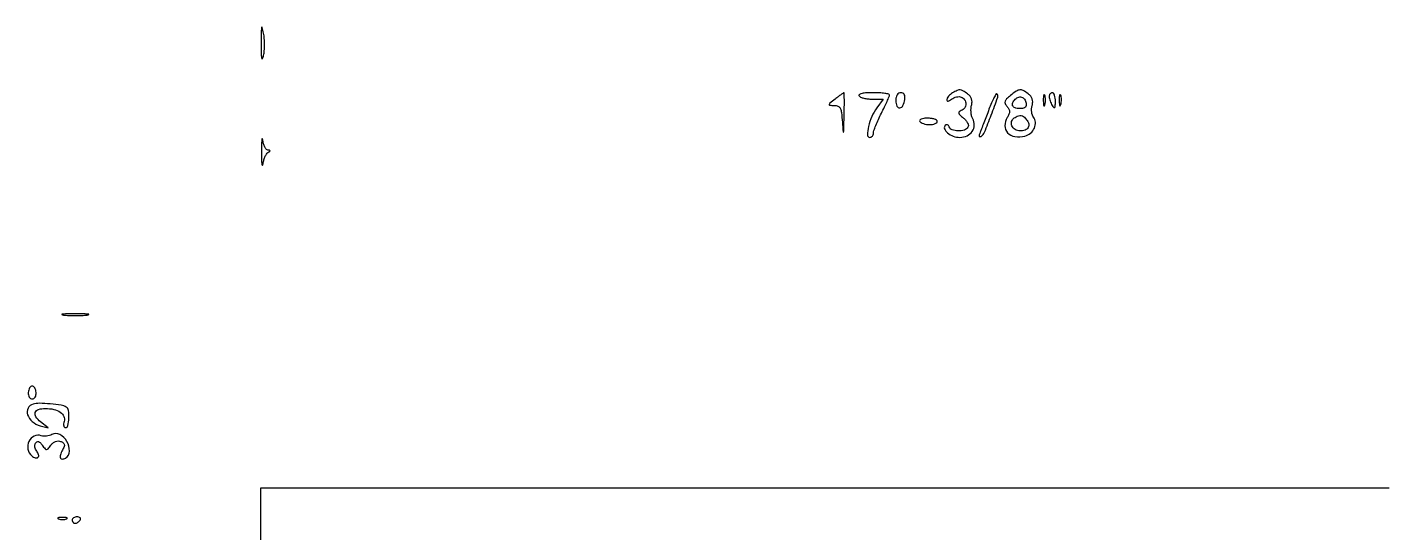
# Model space of a CAD drawing. Extents: x 105 to 1385, y 45 to 986.
# Drawn here: x 105.9 to 531.5, y 826 to 984.6 of the extents above; entities that cross this region are included whole.
import ezdxf

# ---------------------------------------------------------------- set-up
doc = ezdxf.new("R2010")
doc.units = 0

msp = doc.modelspace()

# ---------------------------------------------------------------- linework, layer by layer
for points in [[(179.217361, 979.5, 0.003701), (179.236707, 976.043796, 0.044522), (179.372165, 974.720192, 0.724193), (179.614975, 974.689369, 0.052461), (179.958723, 975.665223, 0.038092), (180.195284, 977.152752, 0.019942), (180.273461, 979.027127, 0.019719), (180.200478, 980.965828, 0.028485), (179.971361, 982.665223, 0.013373), (179.571142, 984.474363, 0.785473), (179.366311, 984.473277, 0.056037), (179.240539, 983.446614, 0.002034)], [(359, 962, 0.004077), (357.329678, 960.671359, 0.186889), (357.115101, 960.297608, 0.4414), (357.298127, 960.071139, 0.012405), (358.69774, 960.022236, -0.097468), (359.882536, 959.776584, -0.181771), (360.584426, 959.111634, -0.084507), (360.984616, 957.74156, -0.011433), (361.262758, 954.75, 0.001912), (361.487449, 951.705469, 0.840019), (361.598027, 951.694825, 0.060346), (361.696618, 952.352187, 0.000703), (361.815018, 956.75, 0.003223), (361.867993, 959.528498, 0.005404), (361.872224, 961.863781, 0.00118), (361.849234, 963.888207, 0.436353), (361.75, 963.977764, 0.131819), (361.582739, 963.91655, 0.002631), (360.839063, 963.387624, 0.006065), (359.976172, 962.751022, 0.004013)], [(366.5, 963, 0.160427), (366.960036, 962.61324, 0.035285), (367.956069, 962.29375, 0.033292), (369.214829, 962.073404, 0.02669), (370.588954, 962), (374.059875, 962), (372.043589, 959.25, 0.055015), (370.483193, 956.54195, 0.045666), (369.431531, 953.384879, 0.053172), (369.10698, 950.781811, 0.419436), (369.875, 950, 0.117521), (370.304105, 950.10227, 0.100578), (370.669531, 950.390841, 0.09274), (370.914868, 950.822384, 0.083189), (371, 951.330522, -0.084392), (371.13299, 952.112838, -0.01079), (371.733146, 953.7153, -0.012375), (372.540148, 955.599419, -0.010018), (373.495815, 957.580522, 0.005647), (374.452226, 959.51967, 0.0079), (375.259713, 961.275216, 0.005094), (375.89627, 962.759577, 0.097647), (375.995815, 963.25, 0.351641), (375.761578, 963.545238, 0.019136), (374.512684, 963.779688, 0.0229), (372.880186, 963.945967, 0.013929), (370.940983, 964, 0.014995), (368.867237, 963.937793, 0.040398), (367.408386, 963.731124, 0.077973), (366.601709, 963.411625, 0.420328)], [(378, 961.416667, 0.099758), (378.334996, 959.754328, 0.341983), (379.233119, 959.247168, 0.246964), (380.245613, 959.984177, 0.077969), (380.819551, 961.828328, 0.049589), (380.864321, 962.780163, 0.118091), (380.665008, 963.454992, 0.155126), (380.227121, 963.855398, 0.108654), (379.569551, 964, 0.129929), (378.900993, 963.823287, 0.12769), (378.401892, 963.338523, 0.093042), (378.097716, 962.531429, 0.043744)], [(395.75, 963.919901, 0.042003), (395.080453, 963.450577, 0.044746), (394.514063, 962.884912, 0.049271), (394.123459, 962.31169, 0.125575), (394, 961.827865, 0.155129), (394.112621, 961.473611, 0.272294), (394.384252, 961.351169, 0.117586), (394.841598, 961.514137, 0.029088), (395.487265, 961.989431, -0.065458), (396.168467, 962.418406, -0.054222), (396.982012, 962.690651, -0.056234), (397.798715, 962.77444, -0.08931), (398.487265, 962.64326, -0.152515), (399.547813, 961.804582, -0.149251), (399.953996, 960.50386, -0.15023), (399.563587, 959.204429, -0.154792), (398.51448, 958.367183, 0.079584), (397.869938, 957.993644, 0.299787), (397.73683, 957.569657, 0.136803), (398.081151, 957.008363, 0.016996), (399.173589, 956.06052, -0.045183), (399.954603, 955.301734, -0.063131), (400.490363, 954.490086, -0.079431), (400.721331, 953.740273, -0.175225), (400.600092, 953.161952, -0.185169), (399.466744, 952.298529, -0.075095), (397.511331, 952.033064, -0.077674), (395.630519, 952.355938, -0.229592), (394.720238, 953.25, 0.076562), (394.491215, 953.67339, 0.130241), (394.175998, 953.919599, 0.15914), (393.826374, 953.9506, 0.131406), (393.494404, 953.774166, 0.307462), (393.246003, 952.685836, 0.128387), (394.173987, 951.406527, 0.085778), (396.011815, 950.362236, 0.086612), (398.087261, 950, 0.109202), (400.317728, 950.493022, 0.134585), (401.937662, 951.864816, 0.143738), (402.566868, 953.795337, 0.130978), (402.086525, 955.838327, -0.063237), (401.75327, 956.710206, -0.036916), (401.569227, 957.815564, -0.03633), (401.547831, 958.968196, -0.05047), (401.707078, 959.987865, 0.057336), (401.865998, 961.105625, 0.088684), (401.72042, 962.067419, 0.090738), (401.25464, 962.903835, 0.062666), (400.464607, 963.649538, 0.021585), (399.024196, 964.610243, 0.122549), (398.150752, 964.881546, 0.124328), (397.2582, 964.709793, 0.022484)], [(407.183795, 958.819001, -0.000475), (406.358229, 956.642255, -0.000498), (405.541052, 954.500206, -0.000477), (404.831706, 952.651633, -0.002211), (404.41619, 951.585955, 0.022814), (404.143095, 950.790154, 0.12356), (404.125392, 950.337457, 0.371149), (404.318501, 950.18967, 0.124644), (404.684871, 950.30524, 0.158453), (405.791764, 951.611607, 0.007602), (407.905268, 957.005727, 0.005484), (409.924964, 962.586115, 0.288012), (409.681564, 963.65177, 0.489579), (409.403479, 963.616783, 0.014516), (408.747273, 962.432715, 0.018507), (407.990184, 960.824638, 0.010364)], [(413.893217, 963.114616, 0.024009), (412.695869, 962.045959, 0.124505), (412.238899, 961.294539, 0.18382), (412.285639, 960.575732, 0.066149), (412.839844, 959.692976, -0.05246), (413.413947, 958.831629, -0.117009), (413.607674, 958.073296, -0.105938), (413.447918, 957.259877, -0.038325), (412.89959, 956.210826, 0.137524), (412.147142, 953.641708, 0.195507), (413.007723, 951.452619, 0.166047), (415.316389, 950.247772, 0.099782), (418.435586, 950.394477, 0.116592), (420.189167, 951.303049, 0.109566), (421.398223, 952.918977, 0.120272), (421.744051, 954.77001, 0.160874), (421.124469, 956.350024, -0.096669), (420.769565, 956.999695, -0.047353), (420.569756, 957.925274, -0.044544), (420.539776, 958.960647, -0.048963), (420.697587, 959.951574, 0.055383), (420.86429, 961.092184, 0.089312), (420.724112, 962.061091, 0.092196), (420.260125, 962.899023, 0.062544), (419.464607, 963.649538, 0.032051), (417.871619, 964.664517, 0.150862), (416.821699, 964.881444, 0.126891), (415.733323, 964.486434, 0.020021)], [(418.823324, 960.667134, -0.087123), (418.836009, 959.952728, -0.152048), (418.576558, 959.4262, -0.137579), (418.040249, 959.106371, -0.066169), (417.239991, 959, -0.051962), (415.598885, 959.171013, -0.178066), (414.705076, 959.731511, -0.247694), (414.554812, 960.593217, -0.095224), (415.158761, 961.691296, -0.105157), (416.240542, 962.545752, -0.184943), (417.359912, 962.650414, -0.179732), (418.285623, 961.978027, -0.099168)], [(424.194949, 961.5, 0.012823), (424.235556, 960.431793, 0.080377), (424.356533, 959.900903, 0.597527), (424.51666, 959.883358, 0.087174), (424.692991, 960.269032, 0.037336), (424.832894, 961.036634, 0.029507), (424.872264, 961.880008, 0.030339), (424.814405, 962.671085, 0.06278), (424.655937, 963.269032, 0.31318), (424.47713, 963.386009, 0.333666), (424.315079, 963.257153, 0.052471), (424.212705, 962.580113, 0.014395)], [(426.015313, 962.75, 0.056852), (426.089392, 962.164396, 0.026113), (426.310881, 961.426563, 0.025456), (426.627757, 960.665965, 0.032032), (427, 960, 0.043106), (427.487379, 959.371881, 0.461139), (427.771138, 959.383071, 0.155556), (427.945789, 959.849063, 0.011096), (427.984687, 961.25, 0.03458), (427.917643, 962.303322, 0.052836), (427.701752, 963.192188, 0.069028), (427.382445, 963.80301, 0.242407), (427, 964, 0.124732), (426.619836, 963.903664, 0.102154), (426.298248, 963.632812, 0.091624), (426.084918, 963.227496, 0.078662)], [(429.194949, 961.5, 0.012823), (429.235556, 960.431793, 0.080377), (429.356533, 959.900903, 0.597527), (429.51666, 959.883358, 0.087174), (429.692991, 960.269032, 0.037336), (429.832894, 961.036634, 0.029507), (429.872264, 961.880008, 0.030339), (429.814405, 962.671085, 0.06278), (429.655937, 963.269032, 0.31318), (429.47713, 963.386009, 0.333666), (429.315079, 963.257153, 0.052471), (429.212705, 962.580113, 0.014395)], [(385.5, 955, 0.130646), (385.906663, 954.615492, 0.045439), (386.653525, 954.29375, 0.041396), (387.57934, 954.073842, 0.037634), (388.559017, 954, 0.039081), (389.49372, 954.07317, 0.058208), (390.282961, 954.29375, 0.076538), (390.820624, 954.617207, 0.222681), (391, 955, 0.257909), (390.787575, 955.384428, 0.061379), (390.101414, 955.70625, 0.048032), (389.112882, 955.927265, 0.031003), (387.940983, 956, 0.027979), (386.756294, 955.933656, 0.069343), (385.916013, 955.718784, 0.145541), (385.509855, 955.391769, 0.297719)], [(418.963645, 955.543805, -0.109195), (419.630559, 954.247617, -0.19828), (419.474097, 953.085367, -0.176707), (418.508772, 952.279362, -0.086689), (416.909598, 952, -0.139486), (415.388954, 952.432633, -0.151227), (414.380564, 953.591091, -0.174991), (414.28328, 954.986596, -0.184411), (415.104283, 956.085612, -0.0339), (416.379187, 956.776637, -0.143064), (417.230696, 956.900737, -0.148362), (417.997457, 956.545318, -0.037379)], [(179.309869, 945.5, 0.005445), (179.333644, 942.979304, 0.021686), (179.43203, 941.436545, 0.446663), (179.58287, 941.328039, 0.311618), (179.740065, 941.49675, -0.031255), (179.9941, 942.698003, -0.033488), (180.391779, 943.829974, -0.035596), (180.863742, 944.745539, -0.114751), (181.340233, 945.231437, 0.016936), (181.888995, 945.6073, 0.247913), (181.987789, 945.811629, 0.369169), (181.862536, 945.947991, 0.026915), (181.313358, 945.984687, -0.220225), (180.829178, 946.216447, -0.059495), (180.356817, 946.950189, -0.048532), (179.964651, 948.004373, -0.033936), (179.723396, 949.25, 0.174166), (179.576327, 949.540719, 0.619504), (179.435552, 949.489063, 0.022109), (179.338612, 948.013862, 0.004988)], [(117.25, 894.271532, 0.016375), (118.957332, 894.149287, 0.009683), (121, 894.109723, 0.009683), (123.042668, 894.149287, 0.016375), (124.75, 894.271532, 0.095407), (125.221145, 894.41442, 0.741699), (125.195312, 894.548567, 0.021699), (123.688407, 894.640349, 0.00436), (121, 894.663794, 0.00436), (118.311593, 894.640349, 0.021699), (116.804688, 894.548567, 0.741699), (116.778855, 894.41442, 0.095407)], [(106.274953, 870, 0.066912), (106.319789, 869.233659, 0.089617), (106.571576, 868.586073, 0.108896), (106.986341, 868.155339, 0.147901), (107.5, 868, 0.147901), (108.013659, 868.155339, 0.108896), (108.428424, 868.586073, 0.089617), (108.680211, 869.233659, 0.066912), (108.725047, 870, 0.051128), (108.587901, 870.765169, 0.067617), (108.303044, 871.4125, 0.084098), (107.921833, 871.849448, 0.173103), (107.5, 872, 0.173103), (107.078167, 871.849448, 0.084098), (106.696956, 871.4125, 0.067617), (106.412099, 870.765169, 0.051128)], [(107.75, 866.353344, 0.209737), (106.203097, 865.072, 0.199044), (106.054454, 863.027761, 0.138547), (107.502935, 860.890903, 0.107329), (110, 859.572098), (112.5, 858.874634), (110.10618, 860.800102, -0.073193), (108.644761, 862.377398, -0.241568), (108.470507, 863.740962, -0.238618), (109.478277, 864.68996, -0.071848), (111.624758, 865, -0.055751), (114.276778, 864.70337, -0.096184), (116.30234, 863.812012, -0.137958), (117.396401, 862.487171, -0.182854), (117.48067, 860.939097, 0.047004), (117.317034, 860.183939, 0.08733), (117.351236, 859.560021, 0.134216), (117.57036, 859.154899, 0.20483), (117.932612, 859, 0.354455), (118.697391, 859.620063, 0.043426), (118.977683, 861.916637, 0.042515), (118.856396, 864.324521, 0.224122), (118.154618, 865.404441, 0.101238), (116.572654, 865.985105, 0.014763), (113.155567, 866.398772, 0.016138), (109.708155, 866.601281, 0.076322)], [(113.688634, 856.845627, -0.05433), (112.880397, 856.502336, -0.042938), (111.950228, 856.306728, -0.044298), (111.043968, 856.27689, -0.077852), (110.312513, 856.433572, 0.207907), (108.130927, 856.338468, 0.170836), (106.478839, 854.664604, 0.154992), (106.147574, 852.186858, 0.177696), (107.342009, 850.131121, 0.094211), (108.469234, 849.508187, 0.275704), (109.301578, 849.695233, 0.286557), (109.510718, 850.502331, 0.097335), (108.905234, 851.614186, -0.073061), (108.548674, 852.199869, -0.066598), (108.361313, 852.882161, -0.070154), (108.364724, 853.553682, -0.10246), (108.566553, 854.107686, -0.109573), (108.987216, 854.539903, -0.224028), (109.445242, 854.604399, -0.12938), (109.978997, 854.271087, -0.030979), (110.652643, 853.460361, 0.01686), (111.534442, 852.336035, 0.222584), (112.001091, 852.119778, 0.220748), (112.468266, 852.338913, 0.016577), (113.355392, 853.47135, -0.058737), (114.035031, 854.202781, -0.082043), (114.798907, 854.661736, -0.091629), (115.602136, 854.820012, -0.094837), (116.398516, 854.677316, -0.059815), (117.21111, 854.248163, -0.193133), (117.541437, 853.74818, -0.144851), (117.482206, 853.05651, -0.029576), (116.962104, 851.92919, 0.044015), (116.322277, 850.430189, 0.174256), (116.351467, 849.444199, 0.342839), (116.925912, 849.103295, 0.107562), (117.933469, 849.458881, 0.255638), (119.15254, 851.604594, 0.135237), (118.364753, 854.655018, 0.136692), (116.133914, 856.850986, 0.259614)], [(115.75, 830.337719, 0.057986), (116.320008, 830.181385, 0.037979), (117, 830.12966, 0.037979), (117.679992, 830.181385, 0.057986), (118.25, 830.337719, 0.174857), (118.459382, 830.525001, 0.447206), (118.398438, 830.693942, 0.078554), (117.89144, 830.810911, 0.017491), (117, 830.842105, 0.017491), (116.10856, 830.810911, 0.078554), (115.601562, 830.693942, 0.447206), (115.540618, 830.525001, 0.174857)], [(120, 830, 0.092995), (120.071618, 829.618268, 0.096318), (120.276414, 829.29375, 0.099231), (120.581949, 829.076556, 0.105429), (120.940983, 829, 0.089642), (121.346558, 829.073302, 0.053229), (121.7871, 829.29375, 0.051032), (122.193797, 829.617485, 0.06081), (122.5, 830, 0.139169), (122.607943, 830.379648, 0.191142), (122.478525, 830.70625, 0.138808), (122.110654, 830.926733, 0.066118), (121.559017, 831, 0.062283), (120.962904, 830.925455, 0.080552), (120.457961, 830.70625, 0.097988), (120.120018, 830.381379, 0.153634)]]:
    msp.add_lwpolyline(points, format="xyb", close=True)
msp.add_lwpolyline([(532.5, 840.004592), (355.75, 840.002296), (179, 840), (179, 494)])

doc.saveas('drawing.dxf')
